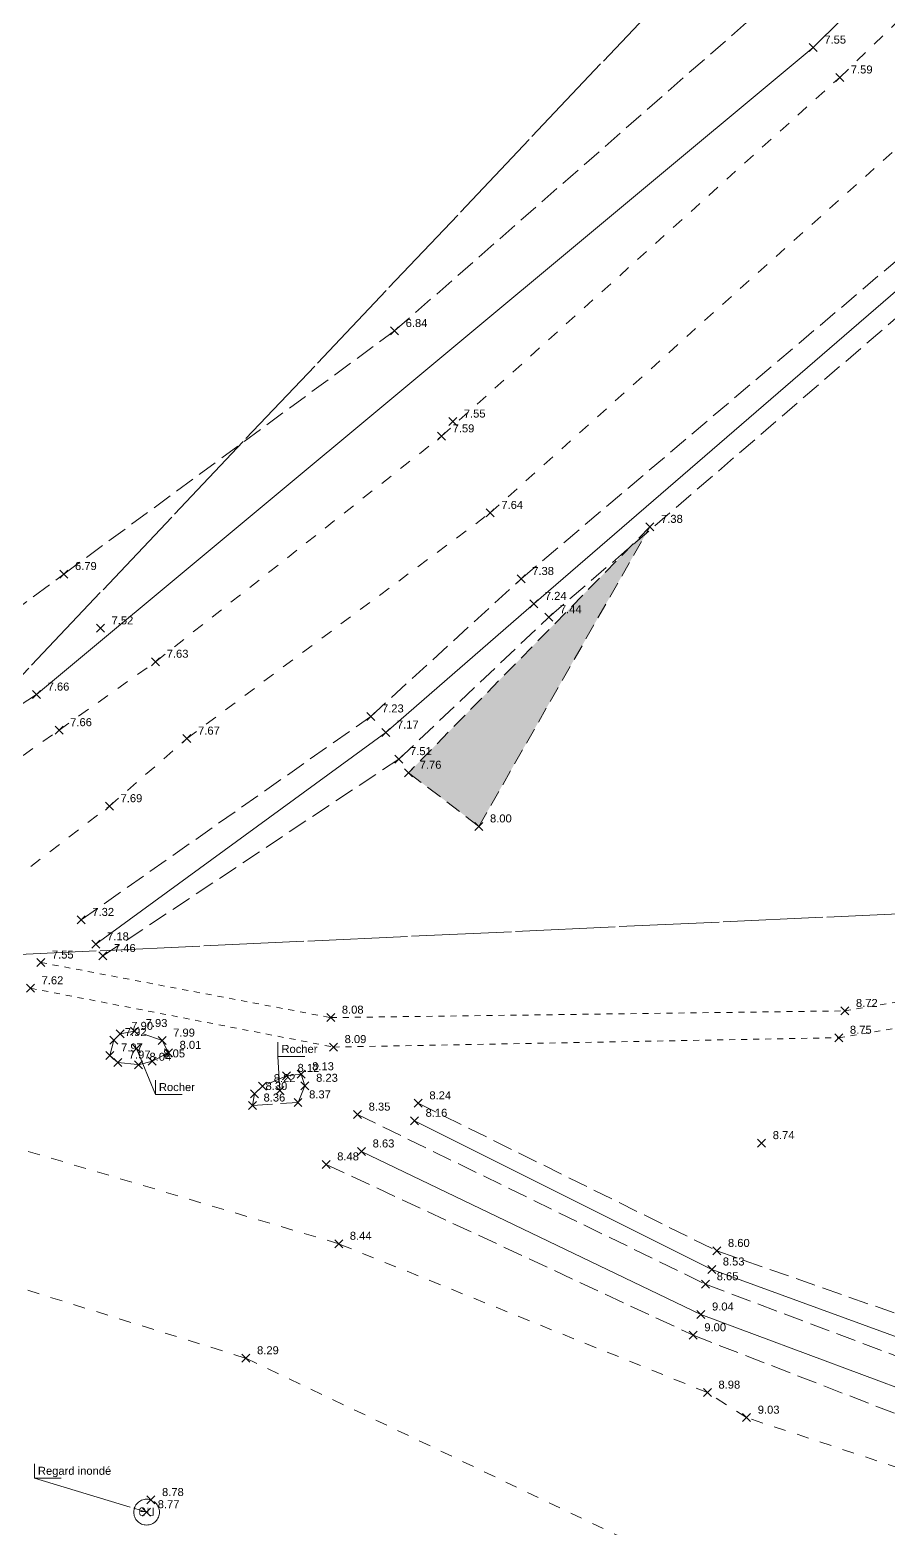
# Model space of a CAD drawing. Header units: metres. Extents: x 1232176 to 1232774, y 7198915 to 7199601.
# Drawn here: x 1232197.05 to 1232218.51, y 7198938.02 to 7198975.47 of the extents above; entities that cross this region are included whole.
import ezdxf

# ---------------------------------------------------------------- set-up
doc = ezdxf.new("R2010")
doc.units = ezdxf.units.M
doc.header["$PDMODE"] = 3
doc.header["$PDSIZE"] = 0.1
for name, pattern in [('LL_0821', [0.7, 0.5, -0.2]), ('LL_0829', [0.6, 0.3, -0.3]), ('OL_0942', [0.7, 0.5, -0.2]), ('Socle_Continu', [2.5, 2.5, 0]), ('TL_1181', [0.3, 0.15, -0.15]), ('TL_1182', [0.6, 0.4, -0.2]), ('YL_2901', [2.5, 2.5, 0])]:
    doc.linetypes.add(name, pattern=pattern)
for name, color, linetype, lineweight, true_color in [('EAUPL_SCS', 5, 'Socle_Continu', 13, 0x0000ff), ('EAUUS_SCI', 7, 'Socle_Continu', 13, 0x7f3f00), ('EAUUS_SCS', 7, 'Socle_Continu', 13, 0x7f3f00), ('SIGTS_PSS', 7, 'Socle_Continu', 13, 0x9966cc)]:
    doc.layers.add(name, color=color, linetype=linetype, lineweight=lineweight, true_color=true_color)
for name, color, linetype, lineweight in [('JARDH_SCS', 82, 'Socle_Continu', 13), ('JARDI_SCS', 82, 'Socle_Continu', 13), ('NIVEL_SCS', 102, 'Socle_Continu', 13), ('SIGTA_SCI', 7, 'Socle_Continu', 13), ('SIGTO_SCI', 255, 'Socle_Continu', 13), ('VOIRI_SCI', 7, 'Socle_Continu', 13), ('VOIRI_SCS', 7, 'Socle_Continu', 13)]:
    doc.layers.add(name, color=color, linetype=linetype, lineweight=lineweight)
doc.styles.get("Standard").update_dxf_attribs({"font": 'arial.ttf'})
doc.linetypes.add('BL_0064', pattern='A,0.508,-0.381,[">",Standard,S=0.254,R=0,X=-0.3,Y=-0.127],0.381', length=1.27)
doc.linetypes.add('OL_0943', pattern='A,0.4,["│",Standard,S=0.127,R=0,X=-0.32,Y=0.08],0.15,["l ı l ı l",Standard,S=0.127,R=0,X=-0.35,Y=0]', length=0.55)

# ---------------------------------------------------------------- blocks, each defined once
blk = doc.blocks.new('YP_1521')
at = {"layer": 'SIGTO_SCI', "color": 7, "linetype": 'Socle_Continu'}
blk.add_point((0, 0), dxfattribs=at)
at = {"layer": 'SIGTA_SCI', "linetype": 'Socle_Continu'}
blk.add_attdef('ALT', (0.278, 0.099), '', height=0.2, dxfattribs=at)
at = {"layer": 'SIGTA_SCI', "linetype": 'Socle_Continu', "flags": 9}
blk.add_attdef('CALQUE_ALT', (1.69, -1.18), '', height=0.2, dxfattribs=at)
at = {"layer": 'SIGTO_SCI', "linetype": 'Socle_Continu', "flags": 9}
for tag, p in [('ID', (1.69, 0.105)), ('NATURE', (1.69, -0.216)), ('FAMILLE', (1.69, -0.538)), ('CALQUE', (1.69, -0.859)), ('PCRS', (1.69, -1.823))]:
    blk.add_attdef(tag, p, '', height=0.2, dxfattribs=at)
blk = doc.blocks.new('CP_0161')
at = {"layer": 'EAUUS_SCS', "linetype": 'Socle_Continu', "const_width": 0.0333, "flags": 128}
for points in [[(-0.071, -0.125), (-0.195, -0.125, -0.405328), (-0.27, -0.05), (-0.27, 0.075, -0.999132), (-0.071, 0.075), (-0.071, 0.025), (-0.245, 0.025)], [(0.054, 0.175), (0.054, -0.038, 0.410802), (0.141, -0.125), (0.253, -0.125), (0.253, 0.175)]]:
    blk.add_lwpolyline(points, format="xyb", dxfattribs=at)
at = {"layer": 'EAUUS_SCS', "linetype": 'Socle_Continu'}
blk.add_circle((0, 0), 0.5, dxfattribs=at)
at = {"layer": 'EAUUS_SCS', "linetype": 'Socle_Continu', "flags": 9}
for tag, p in [('ID', (0.989, 0.577)), ('NATURE', (0.989, 0.255)), ('FAMILLE', (0.989, -0.066)), ('CALQUE', (0.989, -0.387)), ('PCRS', (0.989, -0.709)), ('TYPE', (0.989, -1.03))]:
    blk.add_attdef(tag, p, '', height=0.2, dxfattribs=at)
blk = doc.blocks.new('*U42')
at = {"layer": 'VOIRI_SCI', "linetype": 'Socle_Continu'}
blk.add_line((-0.047, 0.853), (0, 0), dxfattribs=at)
at = {"layer": 'VOIRI_SCI', "linetype": 'Socle_Continu', "flags": 128}
blk.add_lwpolyline([(0.626, 0.853), (-0.047, 0.853), (-0.047, 1.21)], dxfattribs=at)
at = {"layer": 'VOIRI_SCI', "linetype": 'Socle_Continu'}
blk.add_point((0, 0), dxfattribs=at)
blk.add_attdef('TXT', (0.042, 0.941), '', height=0.2, dxfattribs=at)
at = {"layer": 'VOIRI_SCI', "linetype": 'Socle_Continu', "flags": 9}
for tag, p in [('ID', (1.188, 1.051)), ('NATURE', (2.03, -0.124)), ('FAMILLE', (2.03, -0.445)), ('CALQUE', (2.03, -0.766)), ('PCRS', (2.03, -1.087))]:
    blk.add_attdef(tag, p, '', height=0.2, dxfattribs=at)
blk = doc.blocks.new('*U43')
at = {"layer": 'VOIRI_SCI', "linetype": 'Socle_Continu'}
blk.add_line((0.475, -1.149), (0, 0), dxfattribs=at)
at = {"layer": 'VOIRI_SCI', "linetype": 'Socle_Continu', "flags": 128}
blk.add_lwpolyline([(1.148, -1.149), (0.475, -1.149), (0.475, -0.792)], dxfattribs=at)
at = {"layer": 'VOIRI_SCI', "linetype": 'Socle_Continu'}
blk.add_point((0, 0), dxfattribs=at)
at = {"layer": 'VOIRI_SCI', "linetype": 'Socle_Continu', "flags": 9}
for tag, p in [('NATURE', (2.03, -0.124)), ('FAMILLE', (2.03, -0.445)), ('CALQUE', (2.03, -0.766)), ('ID', (1.71, -0.951)), ('PCRS', (2.03, -1.087))]:
    blk.add_attdef(tag, p, '', height=0.2, dxfattribs=at)
at = {"layer": 'VOIRI_SCI', "linetype": 'Socle_Continu'}
blk.add_attdef('TXT', (0.563, -1.062), '', height=0.2, dxfattribs=at)
blk = doc.blocks.new('*U66')
at = {"layer": 'EAUUS_SCI', "linetype": 'Socle_Continu'}
blk.add_line((-2.807, 0.847), (0, 0), dxfattribs=at)
at = {"layer": 'EAUUS_SCI', "linetype": 'Socle_Continu', "flags": 128}
blk.add_lwpolyline([(-2.134, 0.847), (-2.807, 0.847), (-2.807, 1.204)], dxfattribs=at)
at = {"layer": 'EAUUS_SCI', "linetype": 'Socle_Continu'}
blk.add_point((0, 0), dxfattribs=at)
blk.add_attdef('TXT', (-2.719, 0.934), '', height=0.2, dxfattribs=at)
at = {"layer": 'EAUUS_SCI', "linetype": 'Socle_Continu', "flags": 9}
for tag, p in [('NATURE', (1.967, -0.177)), ('ID', (1.967, 0.144)), ('FAMILLE', (1.967, -0.499)), ('CALQUE', (1.967, -0.82)), ('PCRS', (1.967, -1.141))]:
    blk.add_attdef(tag, p, '', height=0.2, dxfattribs=at)

msp = doc.modelspace()

# ---------------------------------------------------------------- hatches: boundary and pattern name
at = {"layer": 'JARDH_SCS', "linetype": 'Socle_Continu'}
h = msp.add_hatch(dxfattribs=at)
h.set_pattern_fill('TL_1184', color=256, pattern_type=2)
h.set_pattern_definition([(296.565051, (0.15, 0.18), (1.0000000025, -1.00000000421), [0.02236068, -2.2137073]), (243.434949, (0.16, 0.2), (7.563e-09, -1.000000001118), [0.02236068, -2.2137073]), (0, (0.14, 0.2), (0, 1), [0.02, -0.98]), (285.945396, (0.12, 0.27), (1.0000000011657, -2.9999999985673), [0.0728011, -7.20730879]), (206.565051, (0.14, 0.28), (-1.00000000421, -1.0000000025), [0.02236068, -2.2137073]), (333.434949, (0.12, 0.29), (1.000000001118, 7.563e-09), [0.02236068, -2.2137073]), (251.565051, (0.14, 0.35), (7.2e-11, -1.000000003109), [0.06324555, -3.09903211]), (180, (0.16, 0.35), (-1e-16, -1), [0.02, -0.98]), (296.565051, (0.15, 0.37), (1.0000000025, -1.00000000421), [0.02236068, -2.2137073]), (233.130102, (0.18, 0.41), (-2.0000000185436, -2.9999999876376), [0.05, -4.95]), (180, (0.2, 0.41), (-1e-16, -1), [0.02, -0.98]), (270, (0.2, 0.43), (1, -2e-16), [0.02, -0.98]), (206.565051, (0.24, 0.45), (-1.00000000421, -1.0000000025), [0.04472136, -2.19134662]), (161.565051, (0.27, 0.44), (-1.000000003109, -7.2e-11), [0.03162278, -3.13065488]), (270, (0.27, 0.46), (1, -2e-16), [0.02, -0.98]), (180, (0.33, 0.46), (-1e-16, -1), [0.06, -0.94]), (116.565051, (0.34, 0.44), (-1.0000000025, 1.00000000421), [0.02236068, -2.2137073]), (243.434949, (0.35, 0.46), (7.563e-09, -1.000000001118), [0.02236068, -2.2137073]), (165.963757, (0.39, 0.45), (-1.000000001063, -1.30176e-08), [0.04123106, -4.08187457]), (135, (0.42, 0.42), (-0.99999999832, 6e-17), [0.04242641, -1.37178716]), (90, (0.42, 0.4), (-1, 6e-17), [0.02, -0.98]), (180, (0.44, 0.4), (-1e-16, -1), [0.02, -0.98]), (116.565051, (0.46, 0.36), (-1.0000000025, 1.00000000421), [0.04472136, -2.19134662]), (90, (0.46, 0.34), (-1, 6e-17), [0.02, -0.98]), (153.434949, (0.48, 0.33), (-1.000000001118, -7.563e-09), [0.02236068, -2.2137073]), (90, (0.48, 0.27), (-1, 6e-17), [0.06, -0.94]), (45, (0.46, 0.25), (0, 0.99999999832), [0.02828427, -1.38592929]), (116.565051, (0.47, 0.23), (-1.0000000025, 1.00000000421), [0.02236068, -2.2137073]), (68.198591, (0.45, 0.18), (0.99999997321, 3.000000010085), [0.05385165, -5.33131316]), (18.434949, (0.42, 0.17), (1.99999999364, 1.00000000929), [0.03162278, -3.13065488]), (90, (0.42, 0.15), (-1, 6e-17), [0.02, -0.98]), (36.869898, (0.38, 0.12), (0.999999993819, 1.000000006181), [0.05, -4.95]), (0, (0.35, 0.12), (0, 1), [0.03, -0.97]), (63.434949, (0.34, 0.1), (-7.563e-09, 1.000000001118), [0.02236068, -2.2137073]), (0, (0.28, 0.1), (0, 1), [0.06, -0.94]), (315, (0.26, 0.12), (0.99999999832, -3e-16), [0.02828427, -1.38592929]), (26.565051, (0.24, 0.11), (1.00000000421, 1.0000000025), [0.02236068, -2.2137073]), (341.565051, (0.21, 0.12), (1.000000003109, 7.2e-11), [0.03162278, -3.13065488]), (321.340192, (0.16, 0.16), (4.0000000117843, -2.999999983464), [0.06403124, -6.339093]), (90, (0.31, 0.27), (-1, 6e-17), [0.02, -0.98]), (0, (0.29, 0.27), (0, 1), [0.02, -0.98]), (270, (0.29, 0.29), (1, -2e-16), [0.02, -0.98]), (180, (0.31, 0.29), (-1e-16, -1), [0.02, -0.98]), (90, (0.75, 0.77), (-1, 6e-17), [0.02, -0.98]), (0, (0.73, 0.77), (0, 1), [0.02, -0.98]), (270, (0.73, 0.79), (1, -2e-16), [0.02, -0.98]), (180, (0.75, 0.79), (-1e-16, -1), [0.02, -0.98]), (296.565051, (0.59, 0.68), (1.0000000025, -1.00000000421), [0.02236068, -2.2137073]), (243.434949, (0.6, 0.7), (7.563e-09, -1.000000001118), [0.02236068, -2.2137073]), (0, (0.58, 0.7), (0, 1), [0.02, -0.98]), (285.945396, (0.56, 0.77), (1.0000000011657, -2.9999999985673), [0.0728011, -7.20730879]), (206.565051, (0.58, 0.78), (-1.00000000421, -1.0000000025), [0.02236068, -2.2137073]), (333.434949, (0.56, 0.79), (1.000000001118, 7.563e-09), [0.02236068, -2.2137073]), (251.565051, (0.58, 0.85), (7.2e-11, -1.000000003109), [0.06324555, -3.09903211]), (180, (0.6, 0.85), (-1e-16, -1), [0.02, -0.98]), (296.565051, (0.59, 0.87), (1.0000000025, -1.00000000421), [0.02236068, -2.2137073]), (233.130102, (0.62, 0.91), (-2.0000000185436, -2.9999999876376), [0.05, -4.95]), (180, (0.64, 0.91), (-1e-16, -1), [0.02, -0.98]), (270, (0.64, 0.93), (1, -2e-16), [0.02, -0.98]), (206.565051, (0.68, 0.95), (-1.00000000421, -1.0000000025), [0.04472136, -2.19134662]), (161.565051, (0.71, 0.94), (-1.000000003109, -7.2e-11), [0.03162278, -3.13065488]), (270, (0.71, 0.96), (1, -2e-16), [0.02, -0.98]), (180, (0.77, 0.96), (-1e-16, -1), [0.06, -0.94]), (116.565051, (0.78, 0.94), (-1.0000000025, 1.00000000421), [0.02236068, -2.2137073]), (243.434949, (0.79, 0.96), (7.563e-09, -1.000000001118), [0.02236068, -2.2137073]), (165.963757, (0.83, 0.95), (-1.000000001063, -1.30176e-08), [0.04123106, -4.08187457]), (135, (0.86, 0.92), (-0.99999999832, 6e-17), [0.04242641, -1.37178716]), (90, (0.86, 0.9), (-1, 6e-17), [0.02, -0.98]), (180, (0.88, 0.9), (-1e-16, -1), [0.02, -0.98]), (116.565051, (0.9, 0.86), (-1.0000000025, 1.00000000421), [0.04472136, -2.19134662]), (90, (0.9, 0.84), (-1, 6e-17), [0.02, -0.98]), (153.434949, (0.92, 0.83), (-1.000000001118, -7.563e-09), [0.02236068, -2.2137073]), (90, (0.92, 0.77), (-1, 6e-17), [0.06, -0.94]), (45, (0.9, 0.75), (0, 0.99999999832), [0.02828427, -1.38592929]), (116.565051, (0.91, 0.73), (-1.0000000025, 1.00000000421), [0.02236068, -2.2137073]), (68.198591, (0.89, 0.68), (0.99999997321, 3.000000010085), [0.05385165, -5.33131316]), (18.434949, (0.86, 0.67), (1.99999999364, 1.00000000929), [0.03162278, -3.13065488]), (90, (0.86, 0.65), (-1, 6e-17), [0.02, -0.98]), (36.869898, (0.82, 0.62), (0.999999993819, 1.000000006181), [0.05, -4.95]), (0, (0.79, 0.62), (0, 1), [0.03, -0.97]), (63.434949, (0.78, 0.6), (-7.563e-09, 1.000000001118), [0.02236068, -2.2137073]), (0, (0.72, 0.6), (0, 1), [0.06, -0.94]), (315, (0.7, 0.62), (0.99999999832, -3e-16), [0.02828427, -1.38592929]), (26.565051, (0.68, 0.61), (1.00000000421, 1.0000000025), [0.02236068, -2.2137073]), (341.565051, (0.65, 0.62), (1.000000003109, 7.2e-11), [0.03162278, -3.13065488]), (321.340192, (0.6, 0.66), (4.0000000117843, -2.999999983464), [0.06403124, -6.339093]), (296.565051, (0.51, 0.265), (1.0000000025, -1.00000000421), [0.01118034, -2.22488764]), (243.434949, (0.515, 0.275), (7.563e-09, -1.000000001118), [0.01118034, -2.22488764]), (0, (0.505, 0.275), (0, 1), [0.01, -0.99]), (285.945396, (0.495, 0.31), (1.0000000011657, -2.9999999985673), [0.03640055, -7.24370934]), (206.565051, (0.505, 0.315), (-1.00000000421, -1.0000000025), [0.01118034, -2.22488764]), (333.434949, (0.495, 0.32), (1.000000001118, 7.563e-09), [0.01118034, -2.22488764]), (251.565051, (0.505, 0.35), (7.2e-11, -1.000000003109), [0.03162278, -3.13065488]), (180, (0.515, 0.35), (-1e-16, -1), [0.01, -0.99]), (296.565051, (0.51, 0.36), (1.0000000025, -1.00000000421), [0.01118034, -2.22488764]), (233.130102, (0.525, 0.38), (-2.0000000185436, -2.9999999876376), [0.025, -4.975]), (180, (0.535, 0.38), (-1e-16, -1), [0.01, -0.99]), (270, (0.535, 0.39), (1, -2e-16), [0.01, -0.99]), (206.565051, (0.555, 0.4), (-1.00000000421, -1.0000000025), [0.02236068, -2.2137073]), (161.565051, (0.57, 0.395), (-1.000000003109, -7.2e-11), [0.01581139, -3.14646627]), (270, (0.57, 0.405), (1, -2e-16), [0.01, -0.99]), (180, (0.6, 0.405), (-1e-16, -1), [0.03, -0.97]), (116.565051, (0.605, 0.395), (-1.0000000025, 1.00000000421), [0.01118034, -2.22488764]), (243.434949, (0.61, 0.405), (7.563e-09, -1.000000001118), [0.01118034, -2.22488764]), (165.963757, (0.63, 0.4), (-1.000000001063, -1.30176e-08), [0.02061553, -4.1024901]), (135, (0.645, 0.385), (-0.99999999832, 6e-17), [0.0212132, -1.39300036]), (90, (0.645, 0.375), (-1, 6e-17), [0.01, -0.99]), (180, (0.655, 0.375), (-1e-16, -1), [0.01, -0.99]), (116.565051, (0.665, 0.355), (-1.0000000025, 1.00000000421), [0.02236068, -2.2137073]), (90, (0.665, 0.345), (-1, 6e-17), [0.01, -0.99]), (153.434949, (0.675, 0.34), (-1.000000001118, -7.563e-09), [0.01118034, -2.22488764]), (90, (0.675, 0.31), (-1, 6e-17), [0.03, -0.97]), (45, (0.665, 0.3), (0, 0.99999999832), [0.01414214, -1.40007143]), (116.565051, (0.67, 0.29), (-1.0000000025, 1.00000000421), [0.01118034, -2.22488764]), (68.198591, (0.66, 0.265), (0.99999997321, 3.000000010085), [0.02692582, -5.35823898]), (18.434949, (0.645, 0.26), (1.99999999364, 1.00000000929), [0.01581139, -3.14646627]), (90, (0.645, 0.25), (-1, 6e-17), [0.01, -0.99]), (36.869898, (0.625, 0.235), (0.999999993819, 1.000000006181), [0.025, -4.975]), (0, (0.61, 0.235), (0, 1), [0.015, -0.985]), (63.434949, (0.605, 0.225), (-7.563e-09, 1.000000001118), [0.01118034, -2.22488764]), (0, (0.575, 0.225), (0, 1), [0.03, -0.97]), (315, (0.565, 0.235), (0.99999999832, -3e-16), [0.01414214, -1.40007143]), (26.565051, (0.555, 0.23), (1.00000000421, 1.0000000025), [0.01118034, -2.22488764]), (341.565051, (0.54, 0.235), (1.000000003109, 7.2e-11), [0.01581139, -3.14646627]), (321.340192, (0.515, 0.255), (4.0000000117843, -2.999999983464), [0.03201562, -6.37110862]), (90, (0.59, 0.31), (-1, 6e-17), [0.01, -0.99]), (0, (0.58, 0.31), (0, 1), [0.01, -0.99]), (270, (0.58, 0.32), (1, -2e-16), [0.01, -0.99]), (180, (0.59, 0.32), (-1e-16, -1), [0.01, -0.99]), (90, (0.325, 0.74), (-1, 6e-17), [0.01, -0.99]), (0, (0.315, 0.74), (0, 1), [0.01, -0.99]), (270, (0.315, 0.75), (1, -2e-16), [0.01, -0.99]), (180, (0.325, 0.75), (-1e-16, -1), [0.01, -0.99]), (296.565051, (0.245, 0.695), (1.0000000025, -1.00000000421), [0.01118034, -2.22488764]), (243.434949, (0.25, 0.705), (7.563e-09, -1.000000001118), [0.01118034, -2.22488764]), (0, (0.24, 0.705), (0, 1), [0.01, -0.99]), (285.945396, (0.23, 0.74), (1.0000000011657, -2.9999999985673), [0.03640055, -7.24370934]), (206.565051, (0.24, 0.745), (-1.00000000421, -1.0000000025), [0.01118034, -2.22488764]), (333.434949, (0.23, 0.75), (1.000000001118, 7.563e-09), [0.01118034, -2.22488764]), (251.565051, (0.24, 0.78), (7.2e-11, -1.000000003109), [0.03162278, -3.13065488]), (180, (0.25, 0.78), (-1e-16, -1), [0.01, -0.99]), (296.565051, (0.245, 0.79), (1.0000000025, -1.00000000421), [0.01118034, -2.22488764]), (233.130102, (0.26, 0.81), (-2.0000000185436, -2.9999999876376), [0.025, -4.975]), (180, (0.27, 0.81), (-1e-16, -1), [0.01, -0.99]), (270, (0.27, 0.82), (1, -2e-16), [0.01, -0.99]), (206.565051, (0.29, 0.83), (-1.00000000421, -1.0000000025), [0.02236068, -2.2137073]), (161.565051, (0.305, 0.825), (-1.000000003109, -7.2e-11), [0.01581139, -3.14646627]), (270, (0.305, 0.835), (1, -2e-16), [0.01, -0.99]), (180, (0.335, 0.835), (-1e-16, -1), [0.03, -0.97]), (116.565051, (0.34, 0.825), (-1.0000000025, 1.00000000421), [0.01118034, -2.22488764]), (243.434949, (0.345, 0.835), (7.563e-09, -1.000000001118), [0.01118034, -2.22488764]), (165.963757, (0.365, 0.83), (-1.000000001063, -1.30176e-08), [0.02061553, -4.1024901]), (135, (0.38, 0.815), (-0.99999999832, 6e-17), [0.0212132, -1.39300036]), (90, (0.38, 0.805), (-1, 6e-17), [0.01, -0.99]), (180, (0.39, 0.805), (-1e-16, -1), [0.01, -0.99]), (116.565051, (0.4, 0.785), (-1.0000000025, 1.00000000421), [0.02236068, -2.2137073]), (90, (0.4, 0.775), (-1, 6e-17), [0.01, -0.99]), (153.434949, (0.41, 0.77), (-1.000000001118, -7.563e-09), [0.01118034, -2.22488764]), (90, (0.41, 0.74), (-1, 6e-17), [0.03, -0.97]), (45, (0.4, 0.73), (0, 0.99999999832), [0.01414214, -1.40007143]), (116.565051, (0.405, 0.72), (-1.0000000025, 1.00000000421), [0.01118034, -2.22488764]), (68.198591, (0.395, 0.695), (0.99999997321, 3.000000010085), [0.02692582, -5.35823898]), (18.434949, (0.38, 0.69), (1.99999999364, 1.00000000929), [0.01581139, -3.14646627]), (90, (0.38, 0.68), (-1, 6e-17), [0.01, -0.99]), (36.869898, (0.36, 0.665), (0.999999993819, 1.000000006181), [0.025, -4.975]), (0, (0.345, 0.665), (0, 1), [0.015, -0.985]), (63.434949, (0.34, 0.655), (-7.563e-09, 1.000000001118), [0.01118034, -2.22488764]), (0, (0.31, 0.655), (0, 1), [0.03, -0.97]), (315, (0.3, 0.665), (0.99999999832, -3e-16), [0.01414214, -1.40007143]), (26.565051, (0.29, 0.66), (1.00000000421, 1.0000000025), [0.01118034, -2.22488764]), (341.565051, (0.275, 0.665), (1.000000003109, 7.2e-11), [0.01581139, -3.14646627]), (321.340192, (0.25, 0.685), (4.0000000117843, -2.999999983464), [0.03201562, -6.37110862]), (0, (0.78, 0.78), (0, 1), [0.13, -0.87]), (59.036243, (0.75, 0.81), (1.0000000137878, 1.999999997031), [0.11661904, -5.71433286]), (38.659808, (0.81, 0.83), (1.000000007959, 0.9999999959662), [0.06403124, -6.339093]), (120.963757, (0.72, 0.82), (-2.0000000296986, 2.9999999828884), [0.11661904, -5.71433286]), (169.695154, (0.7, 0.79), (-6.0000000095237, 0.9999999502402), [0.1118034, -11.06853649]), (213.690068, (0.71, 0.76), (-0.999999990211, -1.000000009531), [0.10816654, -3.49738474]), (259.695154, (0.73, 0.73), (-0.9999999502402, -6.0000000095237), [0.1118034, -11.06853649]), (288.434949, (0.78, 0.73), (1.00000000929, -1.99999999364), [0.09486833, -3.06740933]), (333.434949, (0.82, 0.74), (1.000000001118, 7.563e-09), [0.06708204, -2.16898594]), (333.434949, (0.38, 0.24), (1.000000001118, 7.563e-09), [0.06708204, -2.16898594]), (288.434949, (0.34, 0.23), (1.00000000929, -1.99999999364), [0.09486833, -3.06740933]), (259.695154, (0.29, 0.23), (-0.9999999502402, -6.0000000095237), [0.1118034, -11.06853649]), (213.690068, (0.27, 0.26), (-0.999999990211, -1.000000009531), [0.10816654, -3.49738474]), (169.695154, (0.26, 0.29), (-6.0000000095237, 0.9999999502402), [0.1118034, -11.06853649]), (120.963757, (0.28, 0.32), (-2.0000000296986, 2.9999999828884), [0.11661904, -5.71433286]), (38.659808, (0.37, 0.33), (1.000000007959, 0.9999999959662), [0.06403124, -6.339093]), (59.036243, (0.31, 0.31), (1.0000000137878, 1.999999997031), [0.11661904, -5.71433286]), (0, (0.34, 0.28), (0, 1), [0.13, -0.87])])
h.paths.add_polyline_path([(1232206.516, 7198956.906), (1232208.275, 7198955.564), (1232212.553, 7198963.053)])

# ---------------------------------------------------------------- linework, layer by layer
at = {"layer": 'EAUPL_SCS', "linetype": 'BL_0064'}
for points in [[(1232237.234, 7198987.132, 7.3), (1232227.806, 7198977.485, 7.24), (1232220.589, 7198970.568, 7.2), (1232209.648, 7198961.128, 7.24), (1232205.946, 7198957.91, 7.17), (1232198.698, 7198952.616, 7.18)], [(1232263.611, 7198969.772, 8.99), (1232248.413, 7198960.069, 9.08), (1232238.214, 7198952.28, 9.09), (1232229.665, 7198946.085, 9.01), (1232225.014, 7198943.27, 9.17), (1232219.535, 7198942.502, 8.87), (1232214.097, 7198944.488, 8.53), (1232206.664, 7198948.207, 8.16)]]:
    msp.add_polyline3d(points, dxfattribs=at)
at = {"layer": 'JARDI_SCS', "linetype": 'TL_1181'}
for points in [[(1232197.318, 7198952.162, 7.55), (1232204.569, 7198950.784, 8.08), (1232217.427, 7198950.952, 8.72), (1232229.807, 7198953.043, 9.18), (1232234.422, 7198955.65, 9.21), (1232241.426, 7198965.76, 9.03), (1232249.197, 7198976.349, 8.81), (1232255.77, 7198989.034, 8.76), (1232263.664, 7199003.848, 8.86), (1232270.486, 7199015.828, 8.82), (1232275.89, 7199025.669, 8.85), (1232277.688, 7199029.021, 8.94), (1232284.367, 7199043.587, 8.96), (1232291.149, 7199056.187, 9.02)], [(1232197.06, 7198951.518, 7.62), (1232204.639, 7198950.048, 8.09), (1232217.277, 7198950.282, 8.75), (1232230.212, 7198952.401, 9.16), (1232234.852, 7198955.026, 9.23), (1232242.295, 7198965.43, 9.03), (1232249.869, 7198975.83, 8.74), (1232256.468, 7198988.753, 8.73), (1232264.142, 7199003.533, 8.87), (1232271.251, 7199015.397, 8.81), (1232276.542, 7199025.341, 8.83), (1232278.484, 7199028.71, 8.85), (1232285.571, 7199042.458, 8.9), (1232285.56, 7199042.46, 8.89), (1232292.377, 7199055.57, 8.97)]]:
    msp.add_polyline3d(points, dxfattribs=at)
at = {"layer": 'JARDI_SCS', "linetype": 'TL_1182'}
msp.add_polyline3d([(1232206.516, 7198956.906, 7.76), (1232208.275, 7198955.564, 8), (1232212.553, 7198963.053, 7.38)], close=True, dxfattribs=at)
at = {"layer": 'NIVEL_SCS', "linetype": 'OL_0943'}
for points in [[(1232197.212, 7198958.86, 7.66), (1232216.636, 7198975.033, 7.55), (1232224.328, 7198982.646, 7.55), (1232233.003, 7198992.095, 7.66), (1232242.461, 7199004.035, 7.64), (1232250.885, 7199014.922, 7.65), (1232259.005, 7199027.27, 7.55), (1232262.44, 7199031.804, 7.61), (1232267.175, 7199039.126, 7.65), (1232275.99, 7199051.872, 7.62), (1232283.106, 7199065.148, 7.66), (1232290.425, 7199079.683, 7.63), (1232296.327, 7199093.83, 7.57), (1232302.82, 7199108.113, 7.58), (1232306.218, 7199115.725, 7.61), (1232310.612, 7199128.289, 7.66), (1232312.698, 7199134.972, 7.64), (1232317.873, 7199147.99, 7.62), (1232319.831, 7199154.534, 7.61), (1232324.487, 7199170.056, 7.62), (1232327.554, 7199183.528, 7.53)], [(1232205.34, 7198947.439, 8.63), (1232213.828, 7198943.363, 9.04), (1232219.197, 7198941.366, 9.31), (1232225.71, 7198942.344, 9.53), (1232230.337, 7198945.064, 9.38), (1232232.772, 7198946.663, 9.41), (1232238.973, 7198951.469, 9.47), (1232249.05, 7198958.985, 9.48), (1232264.253, 7198968.805, 9.4)], [(1232264.253, 7198968.805, 9.4), (1232249.05, 7198958.985, 9.48), (1232238.973, 7198951.469, 9.47), (1232232.772, 7198946.663, 9.41), (1232230.337, 7198945.064, 9.38), (1232225.71, 7198942.344, 9.53), (1232219.197, 7198941.366, 9.31), (1232213.828, 7198943.363, 9.04), (1232205.34, 7198947.439, 8.63)], [(1232176.374, 7198946.878, 7.7), (1232184.514, 7198950.93, 7.7), (1232188.233, 7198952.993, 7.7), (1232197.212, 7198958.86, 7.66)]]:
    msp.add_polyline3d(points, dxfattribs=at)
at = {"layer": 'NIVEL_SCS', "linetype": 'OL_0942'}
for points in [[(1232175.843, 7198948.586, 6.72), (1232184.063, 7198952.035, 7.11), (1232185.912, 7198953.067, 6.26), (1232187.586, 7198954.543, 6.93), (1232196.009, 7198960.467, 6.87), (1232197.895, 7198961.873, 6.79), (1232206.166, 7198967.949, 6.84), (1232215.67, 7198976.275, 6.84), (1232223.339, 7198983.742, 6.91), (1232231.669, 7198993.219, 6.88), (1232241.271, 7199004.783, 6.76), (1232249.867, 7199015.747, 6.75), (1232257.789, 7199027.81, 6.89), (1232261.065, 7199032.4, 6.7), (1232265.711, 7199039.928, 6.87), (1232275.111, 7199052.483, 6.97)], [(1232198.329, 7198953.228, 7.32), (1232205.573, 7198958.314, 7.23), (1232209.331, 7198961.751, 7.38), (1232220.256, 7198971.01, 7.38), (1232227.378, 7198977.95, 7.32), (1232236.819, 7198987.546, 7.27)], [(1232198.87, 7198952.325, 7.46), (1232206.275, 7198957.246, 7.51), (1232210.022, 7198960.794, 7.44), (1232221.043, 7198970.283, 7.37), (1232228.304, 7198977.136, 7.41), (1232237.717, 7198986.748, 7.38)], [(1232206.759, 7198948.642, 8.24), (1232214.226, 7198944.952, 8.6), (1232219.651, 7198943.056, 8.93), (1232224.828, 7198943.581, 9.18), (1232229.422, 7198946.489, 9.12), (1232237.879, 7198952.693, 9.18), (1232247.916, 7198960.383, 9.11), (1232263.227, 7198970.217, 9.06), (1232263.332, 7198970.292, 9.07)], [(1232205.24, 7198948.36, 8.35), (1232213.945, 7198944.119, 8.65), (1232219.355, 7198942.081, 9.04), (1232225.294, 7198942.903, 9.22), (1232229.871, 7198945.594, 9.2), (1232232.244, 7198947.219, 9.17), (1232238.413, 7198951.98, 9.21), (1232248.652, 7198959.628, 9.32), (1232264.008, 7198969.399, 9.09)], [(1232204.453, 7198947.115, 8.48), (1232213.635, 7198942.844, 9), (1232218.999, 7198940.764, 9.22), (1232226.012, 7198941.793, 9.46), (1232230.701, 7198944.625, 9.24), (1232233.138, 7198946.17, 9.27), (1232239.305, 7198950.953, 9.39), (1232249.579, 7198958.559, 9.36), (1232264.732, 7198968.277, 9.43)]]:
    msp.add_polyline3d(points, dxfattribs=at)
at = {"layer": 'SIGTS_PSS', "linetype": 'YL_2901'}
msp.add_polyline3d([(1232242.852, 7198954.501, 9.55), (1232189.936, 7198952.042, 7.7), (1232261.971, 7199028.11, 7.52), (1232304.103, 7199106.496, 7.55), (1232331.072, 7199190.429, 7.6), (1232351.22, 7199279.26, 7.54), (1232386.124, 7199352.6, 7.55), (1232443.41, 7199421.398, 7.6), (1232502.151, 7199471.743, 7.73), (1232588.035, 7199526.334, 7.98), (1232660.288, 7199552.976, 8.2), (1232726.202, 7199576.527, 11.02)], dxfattribs=at)
at = {"layer": 'VOIRI_SCS', "linetype": 'LL_0829'}
for points in [[(1232176.773, 7198945.58, 7.83), (1232184.824, 7198949.136, 7.72), (1232189.035, 7198951.799, 7.69), (1232197.775, 7198957.97, 7.66), (1232200.189, 7198959.681, 7.63), (1232207.34, 7198965.315, 7.59), (1232217.299, 7198974.288, 7.59), (1232225.041, 7198981.756, 7.55), (1232233.817, 7198991.391, 7.55), (1232243.49, 7199003.223, 7.57), (1232251.893, 7199014.445, 7.57), (1232260.381, 7199026.224, 7.51), (1232263.533, 7199030.724, 7.53), (1232268.608, 7199038.321, 7.53), (1232276.637, 7199051.367, 7.57)], [(1232264.448, 7198967.142, 9.32), (1232242.997, 7198952.434, 9.25), (1232231.973, 7198944.154, 9.18), (1232227.845, 7198941.62, 9.24), (1232223.189, 7198939.62, 9.18), (1232220.63, 7198939.154, 9.19), (1232219.365, 7198939.33, 9.17), (1232214.972, 7198940.783, 9.03), (1232213.989, 7198941.41, 8.98), (1232204.769, 7198945.131, 8.44), (1232196.071, 7198947.718, 7.92), (1232190.401, 7198949.454, 7.72), (1232199.035, 7198956.071, 7.69), (1232200.974, 7198957.759, 7.67), (1232208.559, 7198963.401, 7.64), (1232218.882, 7198972.656, 7.57), (1232226.247, 7198979.752, 7.53), (1232235.334, 7198990.017, 7.55), (1232245.164, 7199001.443, 7.58), (1232253.668, 7199013.241, 7.56), (1232262.097, 7199024.88, 7.5), (1232265.025, 7199029.428, 7.5), (1232270.393, 7199037.074, 7.51), (1232278.528, 7199050.379, 7.54)], [(1232177.747, 7198942.449, 7.87), (1232185.998, 7198945.96, 7.83), (1232188.085, 7198946.009, 7.82), (1232194.126, 7198944.859, 7.89), (1232202.449, 7198942.269, 8.29), (1232212.15, 7198937.647, 8.87), (1232216.525, 7198934.072, 9.13), (1232217.022, 7198931.345, 9.21), (1232214.856, 7198928.138, 9.27), (1232207.153, 7198919.886, 9.31), (1232201.241, 7198915.026, 9.26)]]:
    msp.add_polyline3d(points, dxfattribs=at)
at = {"layer": 'VOIRI_SCS', "linetype": 'LL_0821'}
for points in [[(1232200.351, 7198950.21, 7.99), (1232199.663, 7198950.449, 7.93), (1232199.303, 7198950.379, 7.9), (1232199.142, 7198950.224, 7.92), (1232199.047, 7198949.839, 7.97), (1232199.241, 7198949.661, 7.97), (1232199.758, 7198949.606, 8.04), (1232200.105, 7198949.691, 8.05), (1232200.512, 7198949.904, 8.01)], [(1232202.611, 7198948.588, 8.36), (1232203.751, 7198948.665, 8.37), (1232203.926, 7198949.081, 8.23), (1232203.827, 7198949.369, 8.13), (1232203.462, 7198949.328, 8.12), (1232202.866, 7198949.071, 8.22), (1232202.661, 7198948.875, 8.3)]]:
    msp.add_polyline3d(points, close=True, dxfattribs=at)

# ---------------------------------------------------------------- block references
at = {"layer": 'EAUUS_SCI', "linetype": 'Socle_Continu'}
msp.add_blockref('*U66', (1232199.965, 7198938.421), dxfattribs=at).add_auto_attribs({'TXT': 'Regard inondé'})
at = {"layer": 'EAUUS_SCS', "linetype": 'Socle_Continu', "xscale": 0.6439491673780356, "yscale": 0.6439491673780356}
msp.add_blockref('CP_0161', (1232199.965, 7198938.421, 8.77), dxfattribs=at)
at = {"layer": 'SIGTO_SCI', "linetype": 'Socle_Continu'}
ref = msp.add_blockref('YP_1521', (1232216.636, 7198975.033, 7.55), dxfattribs=at)
ref.add_attrib('ALT', '7.55', (1232216.914, 7198975.132, 7.55), dxfattribs={"layer": 'SIGTA_SCI', "linetype": 'Socle_Continu', "height": 0.2})
ref = msp.add_blockref('YP_1521', (1232217.299, 7198974.288, 7.59), dxfattribs=at)
ref.add_attrib('ALT', '7.59', (1232217.577, 7198974.386, 7.59), dxfattribs={"layer": 'SIGTA_SCI', "linetype": 'Socle_Continu', "height": 0.2})
ref = msp.add_blockref('YP_1521', (1232206.166, 7198967.949, 6.84), dxfattribs=at)
ref.add_attrib('ALT', '6.84', (1232206.444, 7198968.047, 6.84), dxfattribs={"layer": 'SIGTA_SCI', "linetype": 'Socle_Continu', "height": 0.2})
ref = msp.add_blockref('YP_1521', (1232207.62, 7198965.686, 7.55), dxfattribs=at)
ref.add_attrib('ALT', '7.55', (1232207.898, 7198965.784, 7.55), dxfattribs={"layer": 'SIGTA_SCI', "linetype": 'Socle_Continu', "height": 0.2})
ref = msp.add_blockref('YP_1521', (1232207.34, 7198965.315, 7.59), dxfattribs=at)
ref.add_attrib('ALT', '7.59', (1232207.618, 7198965.414, 7.59), dxfattribs={"layer": 'SIGTA_SCI', "linetype": 'Socle_Continu', "height": 0.2})
ref = msp.add_blockref('YP_1521', (1232208.559, 7198963.401, 7.64), dxfattribs=at)
ref.add_attrib('ALT', '7.64', (1232208.837, 7198963.5, 7.64), dxfattribs={"layer": 'SIGTA_SCI', "linetype": 'Socle_Continu', "height": 0.2})
ref = msp.add_blockref('YP_1521', (1232212.553, 7198963.053, 7.38), dxfattribs=at)
ref.add_attrib('ALT', '7.38', (1232212.831, 7198963.152, 7.38), dxfattribs={"layer": 'SIGTA_SCI', "linetype": 'Socle_Continu', "height": 0.2})
ref = msp.add_blockref('YP_1521', (1232197.895, 7198961.873, 6.79), dxfattribs=at)
ref.add_attrib('ALT', '6.79', (1232198.173, 7198961.972, 6.79), dxfattribs={"layer": 'SIGTA_SCI', "linetype": 'Socle_Continu', "height": 0.2})
ref = msp.add_blockref('YP_1521', (1232209.331, 7198961.751, 7.38), dxfattribs=at)
ref.add_attrib('ALT', '7.38', (1232209.609, 7198961.849, 7.38), dxfattribs={"layer": 'SIGTA_SCI', "linetype": 'Socle_Continu', "height": 0.2})
ref = msp.add_blockref('YP_1521', (1232209.648, 7198961.128, 7.24), dxfattribs=at)
ref.add_attrib('ALT', '7.24', (1232209.925, 7198961.227, 7.24), dxfattribs={"layer": 'SIGTA_SCI', "linetype": 'Socle_Continu', "height": 0.2})
ref = msp.add_blockref('YP_1521', (1232210.022, 7198960.794, 7.44), dxfattribs=at)
ref.add_attrib('ALT', '7.44', (1232210.3, 7198960.893, 7.44), dxfattribs={"layer": 'SIGTA_SCI', "linetype": 'Socle_Continu', "height": 0.2})
ref = msp.add_blockref('YP_1521', (1232198.81, 7198960.516, 7.52), dxfattribs=at)
ref.add_attrib('ALT', '7.52', (1232199.088, 7198960.614, 7.52), dxfattribs={"layer": 'SIGTA_SCI', "linetype": 'Socle_Continu', "height": 0.2})
ref = msp.add_blockref('YP_1521', (1232200.189, 7198959.681, 7.63), dxfattribs=at)
ref.add_attrib('ALT', '7.63', (1232200.467, 7198959.78, 7.63), dxfattribs={"layer": 'SIGTA_SCI', "linetype": 'Socle_Continu', "height": 0.2})
ref = msp.add_blockref('YP_1521', (1232197.212, 7198958.86, 7.66), dxfattribs=at)
ref.add_attrib('ALT', '7.66', (1232197.489, 7198958.959, 7.66), dxfattribs={"layer": 'SIGTA_SCI', "linetype": 'Socle_Continu', "height": 0.2})
ref = msp.add_blockref('YP_1521', (1232205.573, 7198958.314, 7.23), dxfattribs=at)
ref.add_attrib('ALT', '7.23', (1232205.851, 7198958.413, 7.23), dxfattribs={"layer": 'SIGTA_SCI', "linetype": 'Socle_Continu', "height": 0.2})
ref = msp.add_blockref('YP_1521', (1232197.775, 7198957.97, 7.66), dxfattribs=at)
ref.add_attrib('ALT', '7.66', (1232198.053, 7198958.069, 7.66), dxfattribs={"layer": 'SIGTA_SCI', "linetype": 'Socle_Continu', "height": 0.2})
ref = msp.add_blockref('YP_1521', (1232200.974, 7198957.759, 7.67), dxfattribs=at)
ref.add_attrib('ALT', '7.67', (1232201.252, 7198957.858, 7.67), dxfattribs={"layer": 'SIGTA_SCI', "linetype": 'Socle_Continu', "height": 0.2})
ref = msp.add_blockref('YP_1521', (1232205.946, 7198957.91, 7.17), dxfattribs=at)
ref.add_attrib('ALT', '7.17', (1232206.224, 7198958.009, 7.17), dxfattribs={"layer": 'SIGTA_SCI', "linetype": 'Socle_Continu', "height": 0.2})
ref = msp.add_blockref('YP_1521', (1232206.275, 7198957.246, 7.51), dxfattribs=at)
ref.add_attrib('ALT', '7.51', (1232206.553, 7198957.345, 7.51), dxfattribs={"layer": 'SIGTA_SCI', "linetype": 'Socle_Continu', "height": 0.2})
ref = msp.add_blockref('YP_1521', (1232206.516, 7198956.906, 7.76), dxfattribs=at)
ref.add_attrib('ALT', '7.76', (1232206.794, 7198957.005, 7.76), dxfattribs={"layer": 'SIGTA_SCI', "linetype": 'Socle_Continu', "height": 0.2})
ref = msp.add_blockref('YP_1521', (1232199.035, 7198956.071, 7.69), dxfattribs=at)
ref.add_attrib('ALT', '7.69', (1232199.313, 7198956.169, 7.69), dxfattribs={"layer": 'SIGTA_SCI', "linetype": 'Socle_Continu', "height": 0.2})
ref = msp.add_blockref('YP_1521', (1232208.275, 7198955.564, 8), dxfattribs=at)
ref.add_attrib('ALT', '8.00', (1232208.553, 7198955.663, 8), dxfattribs={"layer": 'SIGTA_SCI', "linetype": 'Socle_Continu', "height": 0.2})
ref = msp.add_blockref('YP_1521', (1232198.329, 7198953.228, 7.32), dxfattribs=at)
ref.add_attrib('ALT', '7.32', (1232198.607, 7198953.326, 7.32), dxfattribs={"layer": 'SIGTA_SCI', "linetype": 'Socle_Continu', "height": 0.2})
ref = msp.add_blockref('YP_1521', (1232198.698, 7198952.616, 7.18), dxfattribs=at)
ref.add_attrib('ALT', '7.18', (1232198.976, 7198952.715, 7.18), dxfattribs={"layer": 'SIGTA_SCI', "linetype": 'Socle_Continu', "height": 0.2})
ref = msp.add_blockref('YP_1521', (1232197.318, 7198952.162, 7.55), dxfattribs=at)
ref.add_attrib('ALT', '7.55', (1232197.596, 7198952.26, 7.55), dxfattribs={"layer": 'SIGTA_SCI', "linetype": 'Socle_Continu', "height": 0.2})
ref = msp.add_blockref('YP_1521', (1232198.87, 7198952.325, 7.46), dxfattribs=at)
ref.add_attrib('ALT', '7.46', (1232199.148, 7198952.424, 7.46), dxfattribs={"layer": 'SIGTA_SCI', "linetype": 'Socle_Continu', "height": 0.2})
ref = msp.add_blockref('YP_1521', (1232197.06, 7198951.518, 7.62), dxfattribs=at)
ref.add_attrib('ALT', '7.62', (1232197.338, 7198951.617, 7.62), dxfattribs={"layer": 'SIGTA_SCI', "linetype": 'Socle_Continu', "height": 0.2})
ref = msp.add_blockref('YP_1521', (1232204.569, 7198950.784, 8.08), dxfattribs=at)
ref.add_attrib('ALT', '8.08', (1232204.847, 7198950.883, 8.08), dxfattribs={"layer": 'SIGTA_SCI', "linetype": 'Socle_Continu', "height": 0.2})
ref = msp.add_blockref('YP_1521', (1232217.427, 7198950.952, 8.72), dxfattribs=at)
ref.add_attrib('ALT', '8.72', (1232217.705, 7198951.05, 8.72), dxfattribs={"layer": 'SIGTA_SCI', "linetype": 'Socle_Continu', "height": 0.2})
ref = msp.add_blockref('YP_1521', (1232199.303, 7198950.379, 7.9), dxfattribs=at)
ref.add_attrib('ALT', '7.90', (1232199.581, 7198950.478, 7.9), dxfattribs={"layer": 'SIGTA_SCI', "linetype": 'Socle_Continu', "height": 0.2})
ref = msp.add_blockref('YP_1521', (1232199.663, 7198950.449, 7.93), dxfattribs=at)
ref.add_attrib('ALT', '7.93', (1232199.941, 7198950.548, 7.93), dxfattribs={"layer": 'SIGTA_SCI', "linetype": 'Socle_Continu', "height": 0.2})
ref = msp.add_blockref('YP_1521', (1232217.277, 7198950.282, 8.75), dxfattribs=at)
ref.add_attrib('ALT', '8.75', (1232217.555, 7198950.38, 8.75), dxfattribs={"layer": 'SIGTA_SCI', "linetype": 'Socle_Continu', "height": 0.2})
ref = msp.add_blockref('YP_1521', (1232199.142, 7198950.224, 7.92), dxfattribs=at)
ref.add_attrib('ALT', '7.92', (1232199.42, 7198950.323, 7.92), dxfattribs={"layer": 'SIGTA_SCI', "linetype": 'Socle_Continu', "height": 0.2})
ref = msp.add_blockref('YP_1521', (1232200.351, 7198950.21, 7.99), dxfattribs=at)
ref.add_attrib('ALT', '7.99', (1232200.629, 7198950.309, 7.99), dxfattribs={"layer": 'SIGTA_SCI', "linetype": 'Socle_Continu', "height": 0.2})
ref = msp.add_blockref('YP_1521', (1232200.512, 7198949.904, 8.01), dxfattribs=at)
ref.add_attrib('ALT', '8.01', (1232200.79, 7198950.003, 8.01), dxfattribs={"layer": 'SIGTA_SCI', "linetype": 'Socle_Continu', "height": 0.2})
ref = msp.add_blockref('YP_1521', (1232204.639, 7198950.048, 8.09), dxfattribs=at)
ref.add_attrib('ALT', '8.09', (1232204.917, 7198950.147, 8.09), dxfattribs={"layer": 'SIGTA_SCI', "linetype": 'Socle_Continu', "height": 0.2})
ref = msp.add_blockref('YP_1521', (1232199.047, 7198949.839, 7.97), dxfattribs=at)
ref.add_attrib('ALT', '7.97', (1232199.325, 7198949.937, 7.97), dxfattribs={"layer": 'SIGTA_SCI', "linetype": 'Socle_Continu', "height": 0.2})
ref = msp.add_blockref('YP_1521', (1232199.241, 7198949.661, 7.97), dxfattribs=at)
ref.add_attrib('ALT', '7.97', (1232199.519, 7198949.76, 7.97), dxfattribs={"layer": 'SIGTA_SCI', "linetype": 'Socle_Continu', "height": 0.2})
ref = msp.add_blockref('YP_1521', (1232199.758, 7198949.606, 8.04), dxfattribs=at)
ref.add_attrib('ALT', '8.04', (1232200.036, 7198949.705, 8.04), dxfattribs={"layer": 'SIGTA_SCI', "linetype": 'Socle_Continu', "height": 0.2})
ref = msp.add_blockref('YP_1521', (1232200.105, 7198949.691, 8.05), dxfattribs=at)
ref.add_attrib('ALT', '8.05', (1232200.383, 7198949.789, 8.05), dxfattribs={"layer": 'SIGTA_SCI', "linetype": 'Socle_Continu', "height": 0.2})
ref = msp.add_blockref('YP_1521', (1232203.462, 7198949.328, 8.12), dxfattribs=at)
ref.add_attrib('ALT', '8.12', (1232203.74, 7198949.427, 8.12), dxfattribs={"layer": 'SIGTA_SCI', "linetype": 'Socle_Continu', "height": 0.2})
ref = msp.add_blockref('YP_1521', (1232203.827, 7198949.369, 8.13), dxfattribs=at)
ref.add_attrib('ALT', '8.13', (1232204.105, 7198949.468, 8.13), dxfattribs={"layer": 'SIGTA_SCI', "linetype": 'Socle_Continu', "height": 0.2})
ref = msp.add_blockref('YP_1521', (1232202.661, 7198948.875, 8.3), dxfattribs=at)
ref.add_attrib('ALT', '8.30', (1232202.939, 7198948.974, 8.3), dxfattribs={"layer": 'SIGTA_SCI', "linetype": 'Socle_Continu', "height": 0.2})
ref = msp.add_blockref('YP_1521', (1232202.866, 7198949.071, 8.22), dxfattribs=at)
ref.add_attrib('ALT', '8.22', (1232203.144, 7198949.17, 8.22), dxfattribs={"layer": 'SIGTA_SCI', "linetype": 'Socle_Continu', "height": 0.2})
ref = msp.add_blockref('YP_1521', (1232203.926, 7198949.081, 8.23), dxfattribs=at)
ref.add_attrib('ALT', '8.23', (1232204.204, 7198949.179, 8.23), dxfattribs={"layer": 'SIGTA_SCI', "linetype": 'Socle_Continu', "height": 0.2})
ref = msp.add_blockref('YP_1521', (1232202.611, 7198948.588, 8.36), dxfattribs=at)
ref.add_attrib('ALT', '8.36', (1232202.889, 7198948.686, 8.36), dxfattribs={"layer": 'SIGTA_SCI', "linetype": 'Socle_Continu', "height": 0.2})
ref = msp.add_blockref('YP_1521', (1232203.751, 7198948.665, 8.37), dxfattribs=at)
ref.add_attrib('ALT', '8.37', (1232204.029, 7198948.764, 8.37), dxfattribs={"layer": 'SIGTA_SCI', "linetype": 'Socle_Continu', "height": 0.2})
ref = msp.add_blockref('YP_1521', (1232206.759, 7198948.642, 8.24), dxfattribs=at)
ref.add_attrib('ALT', '8.24', (1232207.037, 7198948.741, 8.24), dxfattribs={"layer": 'SIGTA_SCI', "linetype": 'Socle_Continu', "height": 0.2})
ref = msp.add_blockref('YP_1521', (1232205.24, 7198948.36, 8.35), dxfattribs=at)
ref.add_attrib('ALT', '8.35', (1232205.518, 7198948.459, 8.35), dxfattribs={"layer": 'SIGTA_SCI', "linetype": 'Socle_Continu', "height": 0.2})
ref = msp.add_blockref('YP_1521', (1232206.664, 7198948.207, 8.16), dxfattribs=at)
ref.add_attrib('ALT', '8.16', (1232206.942, 7198948.305, 8.16), dxfattribs={"layer": 'SIGTA_SCI', "linetype": 'Socle_Continu', "height": 0.2})
ref = msp.add_blockref('YP_1521', (1232215.347, 7198947.647, 8.74), dxfattribs=at)
ref.add_attrib('ALT', '8.74', (1232215.625, 7198947.746, 8.74), dxfattribs={"layer": 'SIGTA_SCI', "linetype": 'Socle_Continu', "height": 0.2})
ref = msp.add_blockref('YP_1521', (1232205.34, 7198947.439, 8.63), dxfattribs=at)
ref.add_attrib('ALT', '8.63', (1232205.618, 7198947.538, 8.63), dxfattribs={"layer": 'SIGTA_SCI', "linetype": 'Socle_Continu', "height": 0.2})
ref = msp.add_blockref('YP_1521', (1232204.453, 7198947.115, 8.48), dxfattribs=at)
ref.add_attrib('ALT', '8.48', (1232204.731, 7198947.214, 8.48), dxfattribs={"layer": 'SIGTA_SCI', "linetype": 'Socle_Continu', "height": 0.2})
ref = msp.add_blockref('YP_1521', (1232204.769, 7198945.131, 8.44), dxfattribs=at)
ref.add_attrib('ALT', '8.44', (1232205.047, 7198945.23, 8.44), dxfattribs={"layer": 'SIGTA_SCI', "linetype": 'Socle_Continu', "height": 0.2})
ref = msp.add_blockref('YP_1521', (1232214.226, 7198944.952, 8.6), dxfattribs=at)
ref.add_attrib('ALT', '8.60', (1232214.504, 7198945.051, 8.6), dxfattribs={"layer": 'SIGTA_SCI', "linetype": 'Socle_Continu', "height": 0.2})
ref = msp.add_blockref('YP_1521', (1232214.097, 7198944.488, 8.53), dxfattribs=at)
ref.add_attrib('ALT', '8.53', (1232214.375, 7198944.587, 8.53), dxfattribs={"layer": 'SIGTA_SCI', "linetype": 'Socle_Continu', "height": 0.2})
ref = msp.add_blockref('YP_1521', (1232213.945, 7198944.119, 8.65), dxfattribs=at)
ref.add_attrib('ALT', '8.65', (1232214.223, 7198944.218, 8.65), dxfattribs={"layer": 'SIGTA_SCI', "linetype": 'Socle_Continu', "height": 0.2})
ref = msp.add_blockref('YP_1521', (1232213.828, 7198943.363, 9.04), dxfattribs=at)
ref.add_attrib('ALT', '9.04', (1232214.105, 7198943.462, 9.04), dxfattribs={"layer": 'SIGTA_SCI', "linetype": 'Socle_Continu', "height": 0.2})
ref = msp.add_blockref('YP_1521', (1232213.635, 7198942.844, 9), dxfattribs=at)
ref.add_attrib('ALT', '9.00', (1232213.913, 7198942.943, 9), dxfattribs={"layer": 'SIGTA_SCI', "linetype": 'Socle_Continu', "height": 0.2})
ref = msp.add_blockref('YP_1521', (1232202.449, 7198942.269, 8.29), dxfattribs=at)
ref.add_attrib('ALT', '8.29', (1232202.727, 7198942.368, 8.29), dxfattribs={"layer": 'SIGTA_SCI', "linetype": 'Socle_Continu', "height": 0.2})
ref = msp.add_blockref('YP_1521', (1232213.989, 7198941.41, 8.98), dxfattribs=at)
ref.add_attrib('ALT', '8.98', (1232214.267, 7198941.509, 8.98), dxfattribs={"layer": 'SIGTA_SCI', "linetype": 'Socle_Continu', "height": 0.2})
ref = msp.add_blockref('YP_1521', (1232214.972, 7198940.783, 9.03), dxfattribs=at)
ref.add_attrib('ALT', '9.03', (1232215.25, 7198940.882, 9.03), dxfattribs={"layer": 'SIGTA_SCI', "linetype": 'Socle_Continu', "height": 0.2})
ref = msp.add_blockref('YP_1521', (1232200.072, 7198938.725, 8.78), dxfattribs=at)
ref.add_attrib('ALT', '8.78', (1232200.35, 7198938.823, 8.78), dxfattribs={"layer": 'SIGTA_SCI', "linetype": 'Socle_Continu', "height": 0.2})
ref = msp.add_blockref('YP_1521', (1232199.965, 7198938.421, 8.77), dxfattribs=at)
ref.add_attrib('ALT', '8.77', (1232200.243, 7198938.52, 8.77), dxfattribs={"layer": 'SIGTA_SCI', "linetype": 'Socle_Continu', "height": 0.2})
at = {"layer": 'VOIRI_SCI', "linetype": 'Socle_Continu'}
for name, p in [('*U43', (1232199.709, 7198950.009)), ('*U42', (1232203.295, 7198948.959))]:
    msp.add_blockref(name, p, dxfattribs=at).add_auto_attribs({'TXT': 'Rocher'})

doc.saveas('drawing.dxf')
